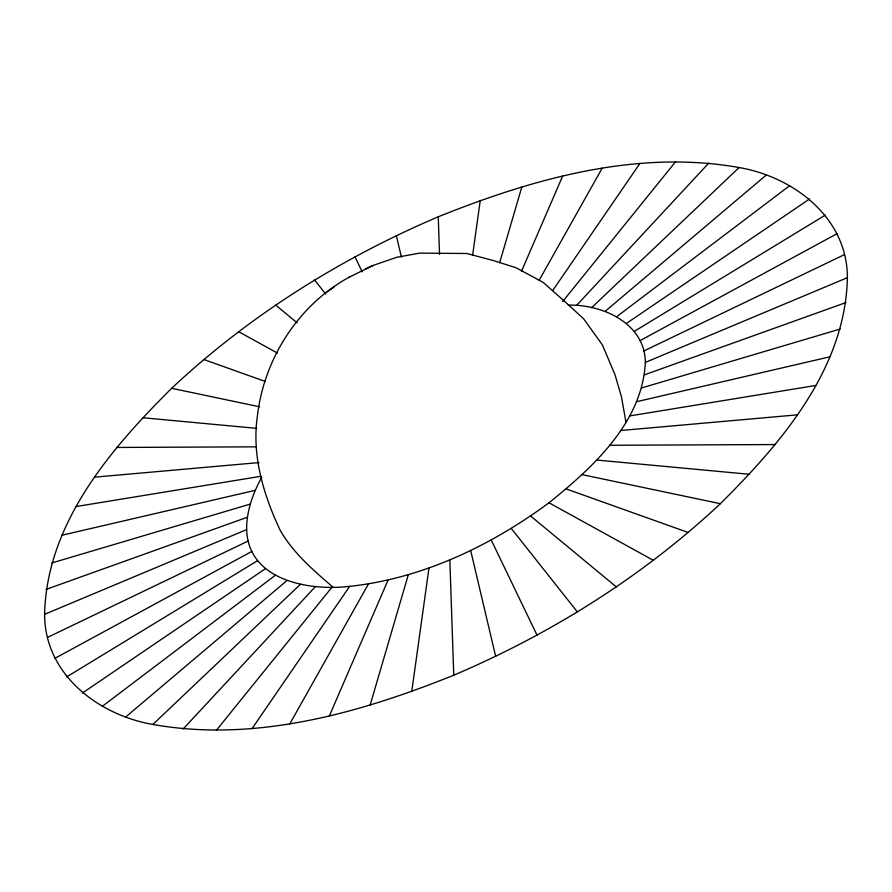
<?xml version="1.0" encoding="UTF-8"?>
<svg xmlns="http://www.w3.org/2000/svg" width="892" height="892" viewBox="0 0 892 892"><rect width="100%" height="100%" fill="white"/><g stroke="black" fill="none" stroke-linecap="round" stroke-linejoin="round"><path stroke-width="1.34" d="M44.6 614.32C46.562 523.504 110.441 449.111 171.654 388.299C249.214 315.612 340.599 258.401 438.251 216.789C532.758 178.79 636.721 149.299 739.111 167.54C793.947 177.04 847.378 217.771 847.4 277.68C845.438 368.496 781.559 442.889 720.346 503.701C642.786 576.388 551.401 633.599 453.749 675.211C359.242 713.21 255.279 742.702 152.889 724.46C98.053 714.96 44.622 674.229 44.6 614.32L246.649 529.592C246.437 511.083 252.96 493.309 261.724 477.253M246.649 529.592C248.221 580.737 309.468 591.117 349.653 586.378C422.384 578.484 490.645 545.882 549.004 502.787C592.89 467.419 642.262 422.607 645.351 362.408C645.039 323.272 602.412 304.283 568.293 305.12M411.747 691.545L428.985 567.948M472.593 255.391L480.253 200.455M370.124 705.193L408.313 574.727M499.665 262.694L521.876 186.807M329.326 715.997L388.053 580.09M521.508 271.257L562.674 176.003M289.811 723.858L368.429 583.992M539.158 280.278L602.189 168.142M252.012 728.664L349.653 586.378M552.583 290.703L639.988 163.336M216.332 730.37L331.935 587.226M562.674 301.541L675.668 161.63M183.172 728.965L315.467 586.535M576.533 305.465L708.828 163.035M152.889 724.46L300.426 584.293M591.574 307.707L739.111 167.54M349.363 277.089C298.162 305.042 263.842 359.03 257.32 416.642C251.711 455.935 263.597 495.06 280.2 530.316C293.435 553.33 313.493 570.356 333.307 587.449M125.817 716.9L286.979 580.536M605.021 311.464L766.183 175.1M102.257 706.375L275.282 575.318M616.718 316.682L789.743 185.625M82.454 692.995L265.448 568.672M626.552 323.328L809.546 199.005M326.45 292.197L334.009 287.235M66.644 676.917L257.598 560.678M634.402 331.322L825.356 215.084M54.981 658.296L251.8 551.434M640.2 340.566L837.019 233.704M348.727 277.457L372.778 265.537L396.951 257.242L419.597 253.138L466.772 253.495L493.387 260.564L516.1 267.756L543.239 282.43L566.465 303.068L583.658 318.834L602.412 344.948L614.967 374.629L621.401 396.583L625.95 422.05M365.921 268.871L372.778 265.537M47.611 637.356L248.143 541.031M643.857 350.969L844.389 254.644M645.351 362.408L847.4 277.68M45.994 589.445L247.34 517.237M644.66 374.763L846.006 302.555M51.758 562.986L250.206 504.103M641.794 387.897L840.242 329.014M61.849 535.256L255.212 490.332M636.788 401.668L830.151 356.744M76.154 506.545L260.943 476.295M629.685 415.928L815.846 385.455M94.507 477.164L258.992 462.58M620.564 430.524L797.493 414.836M116.707 447.45L255.993 446.836M609.537 445.275L775.293 444.55M142.519 417.712L256.74 428.361M596.726 460.049L749.481 474.288M171.654 388.299L259.65 406.808M582.253 474.655L720.346 503.701M203.8 359.509L265.403 381.508M566.286 488.961L688.2 532.491M238.588 331.657L277.434 353.076M549.004 502.787L653.412 560.343M275.661 305.075L297.092 322.804M530.595 515.989L616.339 586.925M314.597 280.021L325.758 294.126M511.261 528.432L577.403 611.979M354.96 256.796L362.197 271.837M491.213 539.961L537.04 635.204M396.338 235.644L401.4 257.086M470.664 550.476L495.662 656.356M438.251 216.789L439.522 254.32M449.847 559.83L453.749 675.211"/></g></svg>
